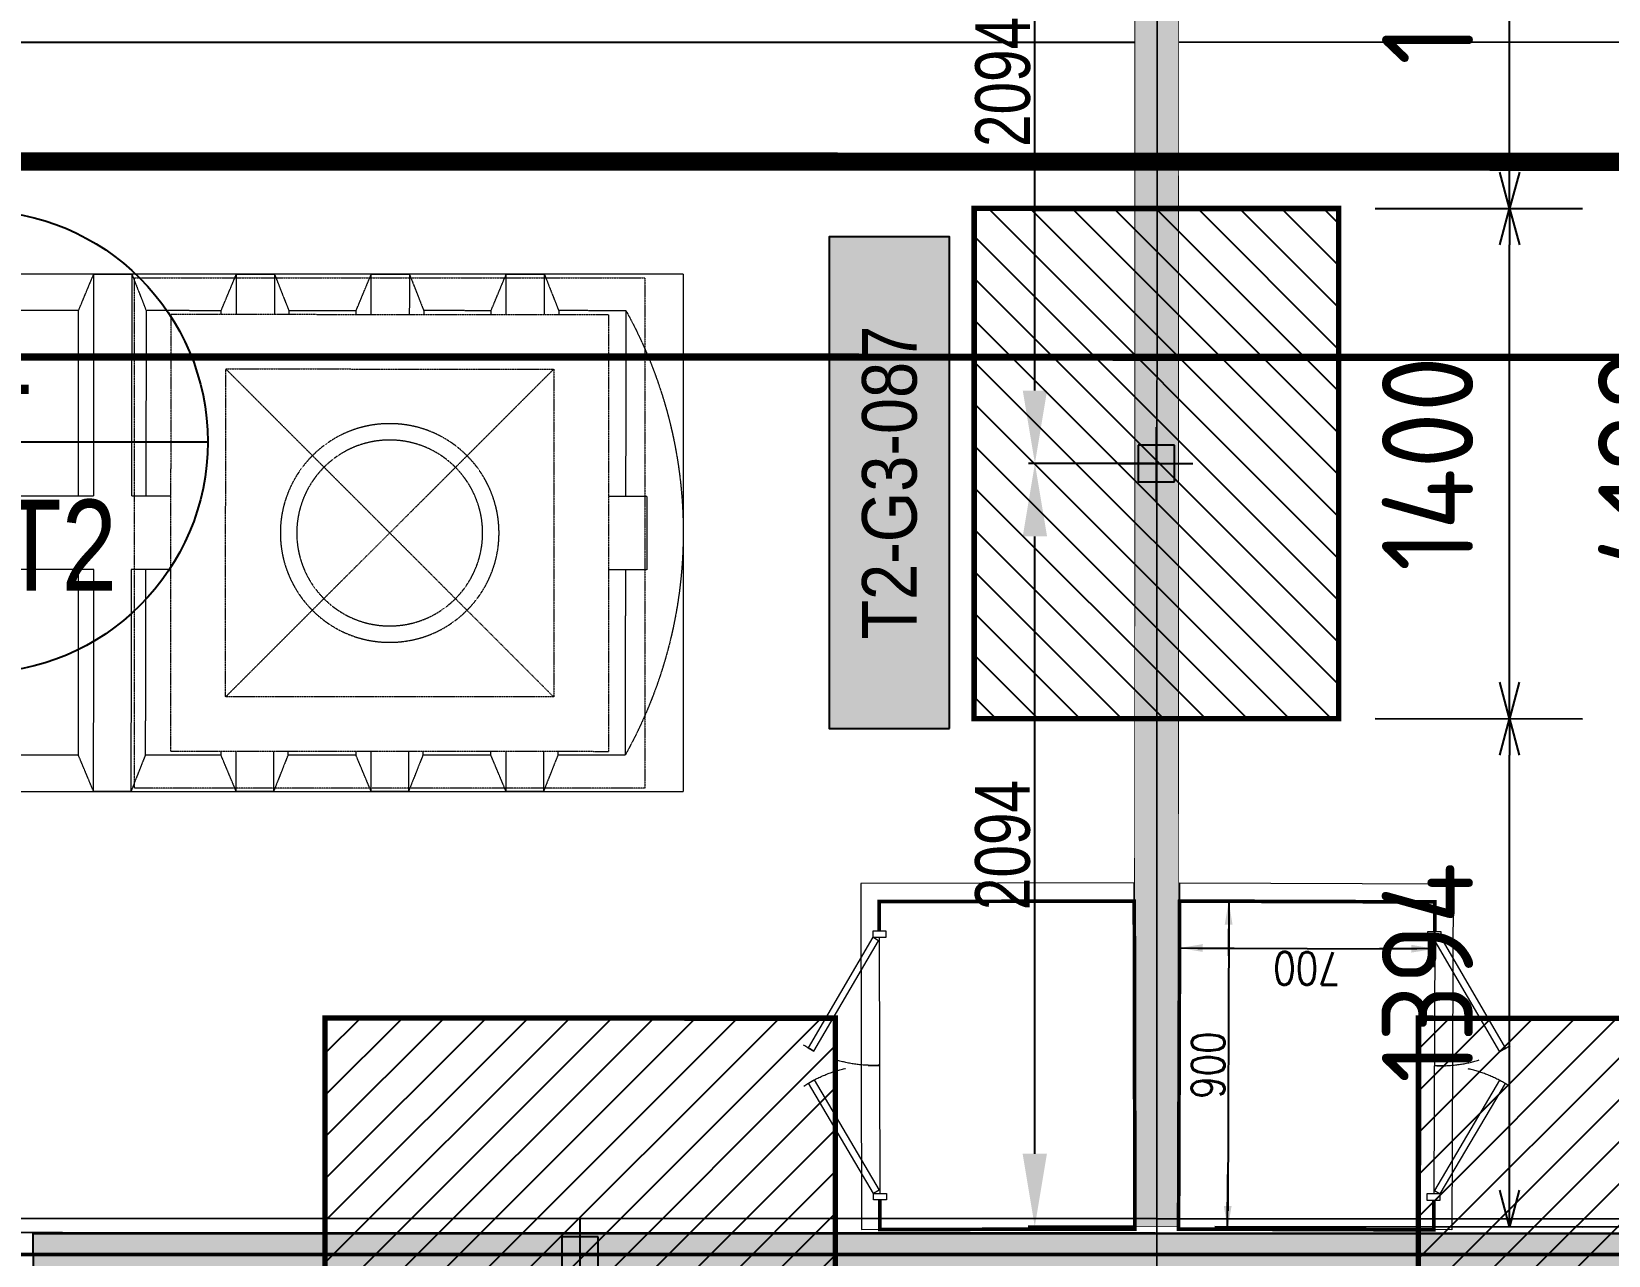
# Model space of a CAD drawing. Header units: centimetres. Extents: x -6122352 to 7132207, y -1694241 to 1947892.
# Drawn here: x 113735 to 118061, y -108471 to -105113 of the extents above; entities that cross this region are included whole.
import ezdxf
from ezdxf.enums import TextEntityAlignment as Align
from ezdxf.xclip import XClip

# ---------------------------------------------------------------- set-up
doc = ezdxf.new("R2010")
doc.units = ezdxf.units.CM
doc.header["$MEASUREMENT"] = 0
doc.header["$XCLIPFRAME"] = 2
doc.header["$PDMODE"] = 66
doc.header["$PDSIZE"] = 100
for name, pattern in [('HIDDEN', [0.375, 0.25, -0.125]), ('LTH-4G-M-XR-GROUND FLOOR PLAN$0$HIDDEN2', [0.1875, 0.125, -0.0625]), ('XR-AR-END-SETTING OUT PLAN$0$23261-XR-AR-SI-GF$0$HIDDEN', [0.375, 0.25, -0.125])]:
    doc.linetypes.add(name, pattern=pattern)
for name, color, linetype in [('00-MI-DIM', 7, 'Continuous'), ('23585-XR-AR-BOUNDARY WALLS AND SETBACKS$0$setback', 7, 'XR-AR-END-SETTING OUT PLAN$0$23261-XR-AR-SI-GF$0$HIDDEN'), ('@MI-FOOTINGS', 7, 'Continuous'), ('@MI-REF LAYER', 7, 'Continuous'), ('@MI-TYPE-02', 6, 'Continuous'), ('B_TH_4', 7, 'Continuous'), ('CTECH-Text 2.5mm', 2, 'Continuous'), ('PANEL-TAGS', 7, 'Continuous'), ('VD-WS-WATER TANK', 7, 'Continuous'), ('XR-AR-MID-SETTING OUT FOR MASTER$0$23585-XR-AR-MID-GROUND FLOOR$0$A-Flor-Strs', 1, 'Continuous')]:
    doc.layers.add(name, color=color, linetype=linetype)
doc.layers.add('08-Compound Wall-2', color=6, linetype='Continuous', lineweight=25, true_color=0xff00ff)
for name, color, linetype, lineweight in [('23585-XR-AR-DAMAC PLOT LIMITS$0$1-Mid units', 41, 'Continuous', 5), ('A-ANNO-TEXT', 3, 'Continuous', 25), ('LTH-4G-M-XR-GROUND FLOOR PLAN$0$1717 X Water Tank Location_5B$0$00 Line 2', 6, 'Continuous', 13)]:
    doc.layers.add(name, color=color, linetype=linetype, lineweight=lineweight)
doc.layers.add('LTH-4G-M-XR-GROUND FLOOR PLAN$0$PDF_Geometry', color=7, linetype='Continuous', true_color=0xcccccc)
doc.styles.add('Arial Narrow', font='ARIALN.TTF', dxfattribs={"width": 0.95, "height": 500})
doc.styles.add('DIMTEXT', font='romans.shx', dxfattribs={"width": 0.8})
doc.styles.add('JWC 1.50MM', font='GOTHIC.TTF', dxfattribs={"width": 0.8, "height": 1.5})
doc.styles.add('PANELTAG_STYLE', font='arial.ttf')
doc.styles.add('Schueco-BEMSTIL', font='isocpeur.ttf', dxfattribs={"width": 0.9})
doc.dimstyles.new('DIM-25', dxfattribs={"dimscale": 25, "dimtxt": 2.5, "dimasz": 2.5, "dimexe": 1.25, "dimexo": 0.625, "dimgap": 1, "dimtad": 1, "dimdec": 0, "dimdsep": 46, "dimtxsty": 'DIMTEXT', "dimblk": 'AROW', "dimcen": 2.5, "dimse1": 1, "dimse2": 1, "dimclrd": 1, "dimclre": 1, "dimclrt": 2, "dimadec": 0, "dimazin": 0, "dimtfac": 1, "dimtdec": 0, "dimtmove": 0, "dimatfit": 3, "dimfxl": 1, "dimarcsym": 0})
doc.dimstyles.new('JWC - 1.5', dxfattribs={"dimtxt": 1.5, "dimasz": 2, "dimexe": 0.18, "dimexo": 0.06, "dimgap": 0.09, "dimtad": 1, "dimtoh": 1, "dimdec": 0, "dimzin": 0, "dimdsep": 46, "dimtxsty": 'JWC 1.50MM', "dimcen": 0.09, "dimclrd": 1, "dimclre": 1, "dimclrt": 2, "dimadec": 0, "dimazin": 0, "dimtfac": 1, "dimtdec": 0, "dimtofl": 0, "dimtmove": 0, "dimatfit": 3, "dimfxl": 30, "dimtolj": 1, "dimtzin": 0, "dimarcsym": 0})
doc.dimstyles.new('MI- JWC-TXT-2.5 MM', dxfattribs={"dimscale": 1.5, "dimtxt": 2.5, "dimasz": 1, "dimexe": 2, "dimexo": 1, "dimgap": 1, "dimtad": 1, "dimdec": 0, "dimdsep": 46, "dimtxsty": 'Schueco-BEMSTIL', "dimblk": 'OPEN30', "dimcen": 0, "dimdle": 2, "dimclrd": 140, "dimclre": 8, "dimclrt": 40, "dimadec": 0, "dimazin": 2, "dimtfac": 1, "dimtdec": 0, "dimtix": 1, "dimtmove": 2, "dimatfit": 3, "dimldrblk": 'OPEN', "dimfxl": 2, "dimlwd": -1, "dimlwe": -1, "dimarcsym": 0})
pattern_1 = [(45, (0, 0), (-57.45242597140699, 57.45242597140699), [])]

# ---------------------------------------------------------------- blocks, each defined once
blk = doc.blocks.new('23585-XR-AR-BOUNDARY WALLS AND SETBACKS')
at = {"layer": '08-Compound Wall-2'}
blk.add_lwpolyline([(496514.6252557298, 2768906.002830742), (496532.2463287459, 2768889.856587013), (496534.3067708811, 2768892.105257509), (496538.3601700577, 2768896.529056611), (496542.4137756815, 2768900.952862748), (496546.4671700585, 2768905.376656611), (496550.520570064, 2768909.800456605), (496554.5739700577, 2768914.224256611), (496560.6192522304, 2768920.821795322), (496542.9971857687, 2768936.967041038)], dxfattribs=at)
at = {"layer": '23585-XR-AR-BOUNDARY WALLS AND SETBACKS$0$setback', "ltscale": 40, "const_width": 0.05}
blk.add_lwpolyline([(496532.0673623674, 2768893.95391039), (496532.1686264705, 2768894.064425312), (496536.2220017799, 2768898.488198366), (496540.2756266847, 2768902.912025546), (496544.3290017809, 2768907.335798366), (496548.382401789, 2768911.759598364), (496552.4358017773, 2768916.183398364), (496556.5893923498, 2768920.716433185), (496542.2115776765, 2768933.889312271), (496538.0586421989, 2768929.356943275), (496534.0052491076, 2768924.933150815), (496529.9518491079, 2768920.509350816), (496525.8982013824, 2768916.085698731), (496521.844849108, 2768911.661950815), (496517.6903034673, 2768907.127653947), (496532.0673623674, 2768893.95391039)], dxfattribs=at)
blk = doc.blocks.new('A$C9d9485f6')
at = {"layer": 'A-ANNO-TEXT', "rotation": 312.4881850805905}
blk.add_blockref('23585-XR-AR-BOUNDARY WALLS AND SETBACKS', (-2377088.534775567, -1504219.252137818), dxfattribs=at)
blk = doc.blocks.new('23585-XR-AR-DAMAC PLOT LIMITS')
at = {"layer": '23585-XR-AR-DAMAC PLOT LIMITS$0$1-Mid units', "color": 251, "true_color": 0x636466}
for points in [[(496550.5943, 2768909.732899999), (496532.8992999997, 2768925.9465), (496536.9527000003, 2768930.370300001), (496554.6476999996, 2768914.1567)], [(496546.5409000004, 2768905.3091), (496528.8459000001, 2768921.522700001), (496532.8992999997, 2768925.9465), (496550.5943, 2768909.732899999)], [(496550.5943, 2768909.732899999), (496554.6476999996, 2768914.1567), (496572.3428999996, 2768897.9429), (496568.2895, 2768893.519099999)], [(496546.5409000004, 2768905.3091), (496550.5943, 2768909.732899999), (496568.2895, 2768893.519099999), (496564.2358999997, 2768889.0955)]]:
    blk.add_lwpolyline(points, close=True, dxfattribs=at)
blk = doc.blocks.new('A$Cf093b529')
at = {"layer": 'A-ANNO-TEXT'}
blk.add_blockref('23585-XR-AR-DAMAC PLOT LIMITS', (-495391.9901121984, -2768603.441896566), dxfattribs=at)
blk = doc.blocks.new('XR-AR-MID-SETTING OUT FOR MASTER')
at = {"layer": 'XR-AR-MID-SETTING OUT FOR MASTER$0$23585-XR-AR-MID-GROUND FLOOR$0$A-Flor-Strs', "color": 8}
blk.add_line((60.05534254956096, 20672.92354680672), (5940.045863168596, 20672.65234583314), dxfattribs=at)
blk = doc.blocks.new('MID UNIT')
at = {"xscale": 0.001, "yscale": 0.001, "zscale": 0.001}
blk.add_blockref('XR-AR-MID-SETTING OUT FOR MASTER', (0, 0), dxfattribs=at)
blk = doc.blocks.new('TH_4')
blk.add_blockref('MID UNIT', (495802.3053798428, 2769130.514097063))
at = {"xscale": -1}
blk.add_blockref('MID UNIT', (495814.3053798475, 2769130.514097063), dxfattribs=at)
blk = doc.blocks.new('A$C780da55d')
at = {"layer": 'B_TH_4', "xscale": 1.000039159572381, "yscale": 1.000039159572381, "zscale": 1.000039159572381}
blk.add_blockref('TH_4', (-495814.0704651335, -2769239.302089663), dxfattribs=at)
blk = doc.blocks.new('23585-XR-AR-MALDIVE-2$0$TH_4')
blk.add_blockref('A$C780da55d', (495794.655359471, 2769130.864096801))
blk = doc.blocks.new('AROW')
at = {"color": 1, "ltscale": 100}
for p, q in [((-1.455191522836685e-11, -1), (-1.455191522836685e-11, 1)), ((0, 0), (-3, 0))]:
    blk.add_line(p, q, dxfattribs=at)
blk.add_solid([(-1.279999999998836, 0.2133333333331393), (-1.279999999998836, -0.2133333333331393), (0, 0)], dxfattribs=at)
blk = doc.blocks.new('*D424')
at = {"layer": 'CTECH-Text 2.5mm', "color": 8, "lineweight": -2, "ltscale": 10, "transparency": 16777216}
blk.add_line((0.8245945251717253, -0.1346448104515323), (0.02459452517172529, -0.1346448104515323), dxfattribs=at)
at = {"layer": 'Defpoints', "color": 0, "ltscale": 10, "transparency": 16777216}
for p in [(-0.02540547482827471, -4.440892098500626e-16), (0.8745945251717253, -4.440892098500626e-16), (-0.02540547482827472, -0.1346448104515323)]:
    blk.add_point(p, dxfattribs=at)
at = {"layer": 'CTECH-Text 2.5mm', "color": 8, "lineweight": -2, "ltscale": 10, "transparency": 16777216, "xscale": 0.05, "yscale": 0.05, "zscale": 0.05, "rotation": 180}
blk.add_blockref('AROW', (-0.02540547482827472, -0.1346448104515323), dxfattribs=at)
at = {"layer": 'CTECH-Text 2.5mm', "color": 8, "lineweight": -2, "ltscale": 10, "transparency": 16777216, "xscale": 0.05, "yscale": 0.05, "zscale": 0.05}
blk.add_blockref('AROW', (0.8745945251717253, -0.1346448104515323), dxfattribs=at)
at = {"layer": 'CTECH-Text 2.5mm', "color": 8, "ltscale": 10, "transparency": 16777216, "insert": (0.4245945251717253, -0.07964481045153232), "char_height": 0.09, "attachment_point": 5, "style": 'DIMTEXT'}
blk.add_mtext('900', dxfattribs=at)
blk = doc.blocks.new('*D423')
at = {"layer": 'CTECH-Text 2.5mm', "color": 8, "lineweight": -2, "ltscale": 10, "transparency": 16777216}
blk.add_line((0.7458974683694629, -0.05000000000000048), (0.745897468369463, -0.6500000000000008), dxfattribs=at)
at = {"layer": 'Defpoints', "color": 0, "ltscale": 10, "transparency": 16777216}
for p in [(0.8745945251717258, -4.440892098500628e-16), (0.745897468369463, -0.7000000000000008), (0.8745945278484509, -0.7000000000000007)]:
    blk.add_point(p, dxfattribs=at)
at = {"layer": 'CTECH-Text 2.5mm', "color": 8, "lineweight": -2, "ltscale": 10, "transparency": 16777216, "xscale": 0.05, "yscale": 0.05, "zscale": 0.05}
for p, rotation in [((0.7458974683694629, -4.647852750491067e-16), 90), ((0.745897468369463, -0.7000000000000008), 270)]:
    blk.add_blockref('AROW', p, dxfattribs=dict(at, rotation=rotation))
at = {"layer": 'CTECH-Text 2.5mm', "color": 8, "ltscale": 10, "transparency": 16777216, "insert": (0.6908974683694628, -0.3500000000000008), "char_height": 0.09, "attachment_point": 5, "rotation": 90, "style": 'DIMTEXT'}
blk.add_mtext('700', dxfattribs=at)
blk = doc.blocks.new('WT')
at = {"layer": 'VD-WS-WATER TANK', "color": 8, "linetype": 'HIDDEN', "lineweight": 5}
for p, q in [((-1544.628465470625, 709.6584162400104), (-1544.628465470625, -710.3415837597568)), ((-1544.628465470625, 709.6584162400104), (805.3742911103182, 709.6584162400104)), ((805.3742911103182, -710.3415837599896), (805.3742911103182, 709.6584162400104)), ((-1205.197479922557, 610), (-1368.584841941483, 609.6917219583411)), ((-1367.616602353984, 100.7170481621288), (-1368.584841941483, 609.6917219583411)), ((-853.8209368987009, 609.9999999995343), (-1019.529137560632, 609.6873430171981)), ((-462.4613206691574, 609.9999999997672), (-670.4740313610528, 609.9999999997672)), ((-92.2536644951906, 609.9999999997672), (-279.1144151315093, 609.9999999997672)), ((277.9539916787762, 609.9999999997672), (91.09390626149252, 609.6474338008557)), ((645.8408009468112, 609.9999999997672), (461.3015541732311, 609.6518127417658)), ((646.8096269820817, 100.7170481618959), (645.8408009468112, 609.9999999997672)), ((-1366.263995035551, -610.3082780416589), (-1367.232107905904, -101.4002156818751)), ((648.161647852743, -610.0000000002328), (647.1941214301623, -101.4002156816423)), ((-1202.876633016858, -610.0000000002328), (-1366.263995035551, -610.3082780416589)), ((-853.8209368984681, -610.0000000002328), (-1017.208298916928, -610.3082780416589)), ((-462.4613206691574, -610), (-668.1531844553538, -610)), ((-92.2536644951906, -610.0000000002328), (-276.7935682260431, -610.0000000002328)), ((277.9539916787762, -610.0000000002328), (93.4147449049633, -610.3481872582342)), ((648.161647852743, -610.0000000002328), (463.6224010786973, -610.3481872582342)), ((805.3742911103182, -710.3415837599896), (-1544.628465470625, -710.3415837597568))]:
    blk.add_line(p, q, dxfattribs=at)
at = {"layer": 'VD-WS-WATER TANK', "color": 8, "linetype": 'HIDDEN', "lineweight": 5, "ltscale": 0.2}
for p, q in [((-450.0018297319766, 450.0018297312781, 1.058825682041061), (449.9999999995343, -449.9999999997672, -1)), ((449.9999999995343, 449.9999999993015), (-450.0000000004657, -450.0000000002328, 1.000000000007276))]:
    blk.add_line(p, q, dxfattribs=at)
at = {"layer": 'VD-WS-WATER TANK', "color": 8, "linetype": 'HIDDEN', "lineweight": 5}
for points in [[(-1057.987290713005, 100.7170481625944), (-1058.984124873765, 709.6584162407089), (-1161.101388717303, 709.6584162407089), (-1202.876633016625, 610.0000000006985), (-1202.876633016858, 100.7170481625944)], [(-1161.101388717303, 709.6584162407089), (-1161.10138871707, 100.7170481625944)], [(-1018.560901444405, 100.7170481623616), (-1019.529727479443, 610.0000000004657), (-1058.984124873765, 709.6584162407089)], [(-708.9315945943817, 100.7170481623616), (-709.928428754909, 709.6584162404761), (-812.04569259868, 709.6584162404761), (-853.8209368987009, 610.0000000002328), (-853.8209368982352, 100.7170481628273)], [(-812.04569259868, 709.6584162404761), (-812.04569259868, 100.7170481623616)], [(-669.5052053260151, 100.7170481623616), (-670.4740313610528, 610.0000000002328), (-709.928428754909, 709.6584162404761)], [(-318.3893022132106, 599.9999999993015), (-318.5688125255983, 709.6584162404761), (-420.6860763693694, 709.6584162404761), (-462.4613206691574, 610.0000000004657), (-462.4613206691574, 599.9999999997672)], [(-420.6860763693694, 709.6584162404761), (-420.6860763693694, 599.9999999997672)], [(-279.0953917962033, 599.9999999997672), (-279.1144151315093, 610.0000000004657), (-318.5688125255983, 709.6584162404761)], [(51.81901098834351, 599.9999999995343), (51.63884364836849, 709.6584162402432), (-50.47842019540258, 709.6584162407089), (-92.25366449495777, 610), (-92.2536644951906, 600)], [(-50.47842019540258, 709.6584162407089), (-50.47842019563541, 599.9999999997672)], [(91.11226437753066, 599.9999999995343), (91.09324104245752, 610.0000000002328), (51.63884364836849, 709.6584162402432)], [(422.026010134723, 599.9999999997672), (421.8464998223353, 709.6584162404761), (319.7292359783314, 709.6584162407089), (277.9539916787762, 610.0000000002328), (277.9539916787762, 599.9999999995343)], [(319.7292359783314, 709.6584162407089), (319.7292359785642, 600.0000000002328)], [(461.3199205512647, 600), (461.3008972161915, 610), (421.8464998223353, 709.6584162404761)], [(-1161.10138871707, 100.7170481625944), (-1444.626510607777, 100.7170481625944), (-1444.626510607777, -101.4002156811766), (-1161.10138871707, -101.4002156814095)], [(-812.04569259868, 100.7170481623616), (-1057.987290713005, 100.7170481625944)], [(-600.0000000002328, 100.7170481623616), (-708.9315945943817, 100.7170481623616)], [(599.9999999997672, -101.4002156811766), (705.3734893924557, -101.4002156811766), (705.3734893924557, 100.7170481625944), (599.9999999997672, 100.7170481625944)], [(-1202.876633016858, -101.4002156814095), (-1202.876633016858, -609.9999999995343), (-1161.101388717303, -710.3415837595239), (-1056.663277968066, -710.3415837592911), (-1017.208880573744, -610), (-1018.176406996092, -101.4002156811766)], [(-1161.10138871707, -101.4002156814095), (-1161.101388717303, -710.3415837595239)], [(-1056.663277968066, -710.3415837592911), (-1057.659002496395, -101.4002156809438)], [(-1057.659002496395, -101.4002156809438), (-812.0456925984472, -101.4002156811766)], [(-853.8209368984681, -101.4002156809438), (-853.8209368984681, -609.9999999995343), (-812.04569259868, -710.3415837595239), (-707.6075818496756, -710.3415837595239), (-668.1531844551209, -610), (-669.1207108779345, -101.4002156809438)], [(-812.0456925984472, -101.4002156811766), (-812.04569259868, -710.3415837595239)], [(-707.6075818496756, -710.3415837595239), (-708.6033063777722, -101.4002156809438)], [(-708.6033063777722, -101.4002156809438), (-600.0000000006985, -101.4002156814095)], [(-462.4613206689246, -600.0000000002328), (-462.4613206689246, -609.9999999997672), (-420.6860763693694, -710.3415837595239), (-316.2479656198993, -710.3415837590583), (-276.7935682255775, -609.9999999997672), (-276.8125915611163, -600.0000000002328)], [(-420.6860763693694, -600.0000000004657), (-420.6860763693694, -710.3415837595239)], [(-316.2479656198993, -710.3415837590583), (-316.428393206792, -600)], [(-92.25366449495777, -600.0000000004657), (-92.25366449495777, -609.9999999997672), (-50.47842019516975, -710.3415837592911), (53.95969055383466, -710.3415837592911), (93.41408794769086, -609.9999999997672), (93.39506461261772, -600.0000000004657)], [(-50.47842019540258, -600.0000000002328), (-50.47842019516975, -710.3415837592911)], [(53.95969055383466, -710.3415837592911), (53.7786999901291, -600.0000000004657)], [(277.9539916787762, -600.0000000004657), (277.9539916787762, -610), (319.7292359785642, -710.3415837592911), (424.1673467275687, -710.3415837592911), (463.6217441216577, -609.9999999997672), (463.6027207863517, -600.0000000002328)], [(319.7292359783314, -600.0000000004657), (319.7292359785642, -710.3415837592911)], [(424.1673467275687, -710.3415837592911), (423.9869191413745, -600.0000000002328)]]:
    blk.add_lwpolyline(points, dxfattribs=at)
at = {"layer": 'VD-WS-WATER TANK', "color": 8, "linetype": 'HIDDEN', "lineweight": 5, "ltscale": 0.2}
for points in [[(-699.9999999995343, -699.9999999995343), (700.0000000002328, -700), (699.9999999997672, 700), (-700, 700.0000000002328)], [(-600.0000000004657, -600.0000000004657), (599.9999999995343, -600.0000000011642), (599.9999999995343, 599.9999999995343), (-600.0000000002328, 599.9999999990687)], [(-450.0000000002328, -450.0000000002328), (449.9999999997672, -450.0000000004657), (449.9999999995343, 449.9999999993015), (-450.0000000004657, 450)]]:
    blk.add_lwpolyline(points, close=True, dxfattribs=at)
at = {"layer": 'VD-WS-WATER TANK', "color": 8, "linetype": 'HIDDEN', "lineweight": 5}
for radius in [299.9999999999999, 254.9999999999999]:
    blk.add_circle((0, 2.328306436538696e-10), radius, dxfattribs=at)
for centre, radius, start, end in [((-406.0936178530101, 1.520493773277849), 1138.534847617149, 147.7123555648303, 212.5056355353665), ((-448.5880362042226, -2.084176184376702), 1253.962327314667, 331.0008973028165, 29.21709379940886)]:
    blk.add_arc(centre, radius, start, end, dxfattribs=at)
blk = doc.blocks.new('A$C3d83a01e')
at = {"color": 1, "true_color": 0xeb0000, "const_width": 0.007999999999999997}
blk.add_lwpolyline([(45.15008030319586, 3.749225288629532e-05), (39.1500754696317, 2.328306436538696e-10), (33.15008298167959, 0.0002450824249535799), (27.15007814858109, 0.0002075911033898592), (21.15007331455126, 0.0001700993161648512), (15.15006848284975, 0.0001326084602624178), (9.150063648354262, 9.511574171483517e-05), (1.485226675868034e-05, 0.000223775627091527), (0, 24.00009564775974), (2.850095984525979, 24.0001518309582), (9.150061142165214, 24.00024956325069), (12.00000966666266, 24.00017063063569), (15.14991851523519, 24.00015193992294), (21.14992334926501, 24.00018943217583), (27.15006329584867, 24.00007946393453), (33.15006813034415, 24.00011695548892), (39.15007296297699, 24.00015444681048), (45.15007779654115, 24.0001919392962), (54.29843115294352, 24.00013734982349), (54.29745082743466, 0.0001673968508839607)], close=True, dxfattribs=at)
blk = doc.blocks.new('A$Cc9adf89e')
at = {"color": 1, "true_color": 0xeb0000, "const_width": 0.01}
blk.add_lwpolyline([(34.72859038040042, -22.72902049310505), (28.72858554770937, -22.72905827872455), (22.72859305830207, -22.72881349129602), (16.72858822613489, -22.72885127691552), (10.72858339169761, -22.72888906300068), (1.581360328709707, -22.72888430161402), (1.580214007000905, 1.271036951802671), (10.7285673643928, 1.270982810296118), (16.72857219778234, 1.271020597312599), (22.72857703006594, 1.271058382000774), (28.72858186450321, 1.271096168551594), (34.72872181079583, 1.270986494142562), (40.72872664424358, 1.271024281159043), (43.87863549351459, 1.271005745045841), (43.87836894957582, -22.72885378403589)], close=True, dxfattribs=at)
blk = doc.blocks.new('A$Ce49f4eae')
at = {"color": 1, "true_color": 0xeb0000, "const_width": 0.008}
blk.add_lwpolyline([(45.15010007313685, 0.5988855022005737), (39.15009523957269, 0.5988480099476874), (33.15010275162058, 0.5990930921398103), (27.15009791898774, 0.5990556008182466), (21.15009308495792, 0.5990181090310216), (15.15008825279074, 0.5989806181751192), (9.150083418760914, 0.5989431259222329), (3.462267341092229e-05, 0.5990717853419483), (1.976994099095464e-05, 24.59894365770742), (2.85011575446697, 24.59899984067306), (9.150080912106205, 24.59909757273272), (12.00002943660365, 24.59901864035055), (15.14993828564184, 24.5989999496378), (21.149943119206, 24.59903744189069), (27.15008306578966, 24.59892747364938), (33.15008790028514, 24.59896496543661), (39.15009273291798, 24.59900245675817), (45.15009756648215, 24.59903994901106), (54.29845092335017, 24.59898535953835), (54.29747059784131, 0.5990154063329101)], close=True, dxfattribs=at)
blk = doc.blocks.new('_Open30')
at = {"color": 0, "linetype": 'ByBlock', "lineweight": -2}
for p, q in [((-1, 0.26794919), (0, 0)), ((0, 0), (-1, -0.26794919)), ((0, 0), (-1, 0))]:
    blk.add_line(p, q, dxfattribs=at)
blk = doc.blocks.new('*D1512')
at = {"layer": '@MI-TYPE-02', "color": 8, "transparency": 16777216}
for p, q in [((378376.5271964209, -160633.0671479309), (379977.792348336, -160633.3519305441)), ((378374.9227423671, -164821.3577028546), (379977.0474670957, -164821.6426383415))]:
    blk.add_line(p, q, dxfattribs=at)
at = {"layer": '@MI-TYPE-02', "color": 140, "transparency": 16777216}
blk.add_line((379777.7745666488, -160733.3163592622), (379777.0652551089, -164721.6070702226), dxfattribs=at)
at = {"layer": 'Defpoints', "color": 0, "transparency": 16777216}
for p in [(378276.5271980024, -160633.0493630807), (378274.9227439486, -164821.3399180043), (379777.0474702587, -164821.6070686411)]:
    blk.add_point(p, dxfattribs=at)
at = {"layer": '@MI-TYPE-02', "color": 140, "transparency": 16777216, "xscale": 100, "yscale": 100, "zscale": 100}
for p, rotation in [((379777.792351499, -160633.3163608437), 89.9898100313855), ((379777.0474702587, -164821.6070686411), 269.9898100313856)]:
    blk.add_blockref('_Open30', p, dxfattribs=dict(at, rotation=rotation))
at = {"layer": '@MI-TYPE-02', "color": 40, "transparency": 16777216, "insert": (379552.4199144372, -162727.4216988294), "char_height": 250, "attachment_point": 5, "rotation": 89.98981003138552, "style": 'Schueco-BEMSTIL'}
blk.add_mtext('4188', dxfattribs=at)
blk = doc.blocks.new('_Open')
at = {"color": 0, "linetype": 'ByBlock', "lineweight": -2}
for p, q in [((-1, 0.1666666666666667), (0, 0)), ((-1, -0.1666666666666667), (0, 0)), ((0, 0), (-1, 0))]:
    blk.add_line(p, q, dxfattribs=at)
blk = doc.blocks.new('T2-SINGLE FOOTING')
at = {"layer": '@MI-FOOTINGS', "transparency": 33554679}
h = blk.add_hatch(dxfattribs=at)
h.set_pattern_fill('ANSI31', color=8, scale=650)
h.set_pattern_definition(pattern_1)
h.paths.add_polyline_path([(-700, 500), (700, 500), (700, -500), (-700, -500)])
at = {"layer": '@MI-FOOTINGS', "color": 62, "const_width": 15}
blk.add_lwpolyline([(-700, 500), (700, 500), (700, -500), (-700, -500)], close=True, dxfattribs=at)
at = {"layer": '@MI-FOOTINGS', "color": 30}
blk.add_point((0, 0), dxfattribs=at)
blk = doc.blocks.new('*D1540')
at = {"color": 1, "lineweight": -2, "transparency": 16777216}
for p, q in [((378209.0202016424, -162727.1914318126), (377863.7562559913, -162727.130027136)), ((377881.4193900525, -164621.2489783236), (377881.7206860063, -162927.133225246)), ((378150.4279042018, -164821.2968242486), (377863.3838206367, -164821.2457738875))]:
    blk.add_line(p, q, dxfattribs=at)
at = {"color": 1, "transparency": 16777216}
for points in [[(377848.3873532002, -162927.1272969626), (377915.0540188124, -162927.1391535294), (377881.7562557067, -162727.1332284091)], [(377848.0860572464, -164621.2430500402), (377914.7527228586, -164621.2549066069), (377881.3838203521, -164821.2489751605)]]:
    blk.add_solid(points, dxfattribs=at)
at = {"layer": 'Defpoints', "color": 0, "transparency": 16777216}
for p in [(377881.7562557067, -162727.1332284091), (378215.0202015475, -162727.1924989036), (378156.427904107, -164821.2978913396)]:
    blk.add_point(p, dxfattribs=at)
at = {"color": 2, "transparency": 16777216, "insert": (377793.7970958417, -163774.1754914983), "char_height": 150, "attachment_point": 5, "rotation": 89.98981003138552, "style": 'JWC 1.50MM'}
blk.add_mtext('\\A1;2094', dxfattribs=at)
blk = doc.blocks.new('*D1542')
at = {"color": 1, "lineweight": -2, "transparency": 16777216}
for p, q in [((378150.4315919416, -160633.0059619546), (377864.1287018205, -160632.9550434137)), ((377881.7918253465, -162527.1332315721), (377882.0931318355, -160832.9582415237)), ((378209.0202016424, -162727.1914318126), (377863.7562559307, -162727.130027136))]:
    blk.add_line(p, q, dxfattribs=at)
at = {"color": 1, "transparency": 16777216}
for points in [[(377848.7597990293, -160832.9523132403), (377915.4264646416, -160832.9641698071), (377882.1287015359, -160632.9582446867)], [(377848.4584925403, -162527.1273032887), (377915.1251581526, -162527.1391598555), (377881.7562556461, -162727.133228409)]]:
    blk.add_solid(points, dxfattribs=at)
at = {"layer": 'Defpoints', "color": 0, "transparency": 16777216}
for p in [(377882.1287015359, -160632.9582446867), (378156.4315918467, -160633.0070290456), (378215.0202015475, -162727.1924989036)]:
    blk.add_point(p, dxfattribs=at)
at = {"color": 2, "transparency": 16777216, "insert": (377794.1695364033, -161680.0301262614), "char_height": 150, "attachment_point": 5, "rotation": 89.98981003138552, "style": 'JWC 1.50MM'}
blk.add_mtext('\\A1;2094', dxfattribs=at)
blk = doc.blocks.new('*D1532')
at = {"color": 8, "transparency": 16777216}
for p, q in [((378814.8956981273, -163427.2991969198), (379383.9090461966, -163427.400395093)), ((378374.9227423671, -164821.3577028545), (379383.661101067, -164821.5371054634))]:
    blk.add_line(p, q, dxfattribs=at)
at = {"color": 140, "transparency": 16777216}
blk.add_line((379183.6788890802, -164721.5015373445), (379183.8912645094, -163527.364823811), dxfattribs=at)
at = {"layer": 'Defpoints', "color": 0, "transparency": 16777216}
for p in [(378714.8956997088, -163427.2814120696), (379183.9090493596, -163427.3648253925), (378274.9227439486, -164821.3399180043)]:
    blk.add_point(p, dxfattribs=at)
at = {"color": 140, "transparency": 16777216, "xscale": 100, "yscale": 100, "zscale": 100}
for p, rotation in [((379183.9090493596, -163427.3648253925), 89.98981003138552), ((379183.66110423, -164821.501535763), 269.9898100313856)]:
    blk.add_blockref('_Open30', p, dxfattribs=dict(at, rotation=rotation))
at = {"color": 40, "transparency": 16777216, "insert": (378958.7850803531, -164124.3931646648), "char_height": 250, "attachment_point": 5, "rotation": 89.98981003138552, "style": 'Schueco-BEMSTIL'}
blk.add_mtext('1394', dxfattribs=at)
blk = doc.blocks.new('*D1533')
at = {"color": 8, "transparency": 16777216}
for p, q in [((378815.1446859896, -162027.2992190608), (379384.1580340588, -162027.400417234)), ((378814.8956981273, -163427.2991969198), (379383.9090461559, -163427.400395093))]:
    blk.add_line(p, q, dxfattribs=at)
at = {"color": 140, "transparency": 16777216}
blk.add_line((379183.9268341691, -163327.3648269741), (379184.1402523716, -162127.3648459521), dxfattribs=at)
at = {"layer": 'Defpoints', "color": 0, "transparency": 16777216}
for p in [(378715.1446875711, -162027.2814342106), (379184.1580372218, -162027.3648475336), (378714.8956997088, -163427.2814120696)]:
    blk.add_point(p, dxfattribs=at)
at = {"color": 140, "transparency": 16777216, "xscale": 100, "yscale": 100, "zscale": 100}
for p, rotation in [((379184.1580372218, -162027.3648475336), 89.98981003138552), ((379183.9090493189, -163427.3648253925), 269.9898100313856)]:
    blk.add_blockref('_Open30', p, dxfattribs=dict(at, rotation=rotation))
at = {"color": 40, "transparency": 16777216, "insert": (378959.0335468287, -162727.3248205501), "char_height": 250, "attachment_point": 5, "rotation": 89.98981003138552, "style": 'Schueco-BEMSTIL'}
blk.add_mtext('1400', dxfattribs=at)
blk = doc.blocks.new('*D1534')
at = {"color": 8, "transparency": 16777216}
for p, q in [((378376.527196421, -160633.067147931), (379384.4059822264, -160633.2463976661)), ((378815.1446859896, -162027.2992190608), (379384.1580340185, -162027.400417234))]:
    blk.add_line(p, q, dxfattribs=at)
at = {"color": 140, "transparency": 16777216}
blk.add_line((379184.1758220317, -161927.3648491151), (379184.3882005392, -160733.2108263842), dxfattribs=at)
at = {"layer": 'Defpoints', "color": 0, "transparency": 16777216}
for p in [(378276.5271980025, -160633.0493630808), (379184.4059853894, -160633.2108279657), (378715.1446875711, -162027.2814342106)]:
    blk.add_point(p, dxfattribs=at)
at = {"color": 140, "transparency": 16777216, "xscale": 100, "yscale": 100, "zscale": 100}
for p, rotation in [((379184.4059853894, -160633.2108279657), 89.98981003138552), ((379184.1580371815, -162027.3648475336), 269.9898100313856)]:
    blk.add_blockref('_Open30', p, dxfattribs=dict(at, rotation=rotation))
at = {"color": 40, "transparency": 16777216, "insert": (378959.2820148438, -161330.2478218367), "char_height": 250, "attachment_point": 5, "rotation": 89.98981003138552, "style": 'Schueco-BEMSTIL'}
blk.add_mtext('1394', dxfattribs=at)
blk = doc.blocks.new('T2-FOOTING PLAN')
at = {"layer": '@MI-FOOTINGS', "transparency": 33554679}
h = blk.add_hatch(dxfattribs=at)
h.set_pattern_fill('ANSI31', color=8, scale=650)
h.set_pattern_definition(pattern_1)
h.paths.add_polyline_path([(-700, 650), (700, 650), (700, -650), (-700, -650)])
at = {"layer": '@MI-FOOTINGS', "color": 160, "true_color": 0x3340f0, "const_width": 15}
blk.add_lwpolyline([(-700, 650), (700, 650), (700, -650), (-700, -650)], close=True, dxfattribs=at)
at = {"layer": '@MI-FOOTINGS', "color": 30}
blk.add_point((0, 0), dxfattribs=at)
blk = doc.blocks.new('*U2657')
at = {"layer": '@MI-TYPE-02'}
h = blk.add_hatch(color=256, dxfattribs=at)
h.dxf.hatch_style = 1
h.paths.add_polyline_path([(-18098.20590754895, 60.79069317685207), (-12098.27111343323, 60.85732168675167), (-12097.8448223467, -59.14192112715682), (-18097.77961646236, -59.20854963705642)])
blk.add_lwpolyline([(-18098.20590754895, 60.79069317685207), (-12098.27111343323, 60.85732168675167), (-12097.8448223467, -59.14192112715682), (-18097.77961646236, -59.20854963705642)], close=True, dxfattribs=at)
at = {"layer": '@MI-FOOTINGS', "rotation": 359.9898439714545}
for p in [(-16598.03401164128, 2.34442274927278), (-13598.03405877092, 1.812654340988956)]:
    blk.add_blockref('T2-FOOTING PLAN', p, dxfattribs=at)
blk = doc.blocks.new('*U1871')
h = blk.add_hatch(color=94)
edge = h.paths.add_edge_path()
edge.add_line((-5.853590386044781e-15, -6.350000000000011), (-3.839567134987508e-15, -8.98025612106916))
edge.add_line((-3.839567134987508e-15, -8.98025612106916), (-8.98025612106916, -1.4210854715202e-14))
edge.add_line((-8.98025612106916, -1.364422505680946e-14), (-1.243449787580175e-14, 8.980256121069147))
edge.add_line((-1.308023176029987e-14, 8.980256121069147), (-6.554262137165959e-15, 6.349999999999988))
edge.add_arc((-2.326472348102011e-15, -1.154631945610163e-14), 6.35, 90.00000000000004, 269.9999999999999)
at = {"color": 94}
blk.add_line((-6.35, -5.639932965095795e-15), (6.35, -1.127986593019159e-14), dxfattribs=at)
for points in [[(-5.853590386044781e-15, -6.350000000000011), (-3.839567134987508e-15, -8.98025612106916), (-8.98025612106916, -1.364422505680946e-14), (-1.308023176029987e-14, 8.980256121069147), (-6.554262137165959e-15, 6.349999999999988, 0.9999999999999994)], [(-4.490128060534579, 4.490128060534578, 0.4142135623730951), (-4.490128060534578, -4.49012806053458), (-8.98025612106916, -1.236372533598709e-15), (-4.490128060534585, 4.490128060534578)]]:
    blk.add_lwpolyline(points, format="xyb", close=True)
blk.add_circle((-1.409983241273949e-15, -5.639932965095795e-15), 6.35, dxfattribs=at)
at = {"style": 'Arial Narrow', "width": 0.95, "flags": 8}
blk.add_attdef('VIEWNUMBER', text='', height=2.5, dxfattribs=at).set_placement((-1.409983241273949e-15, -5.639932965095795e-15), align=Align.BOTTOM_CENTER)
blk.add_attdef('SHEETNUMBER', text='', height=2.5, dxfattribs=at).set_placement((-1.409983241273949e-15, -1.587500000000005), align=Align.TOP_CENTER)
blk = doc.blocks.new('PANELTAG')
at = {"layer": 'PANEL-TAGS', "color": 1}
blk.add_lwpolyline([(-13.49999999999989, -3.300000000000182), (13.50000000000011, -3.300000000000182), (13.50000000000011, 3.299999999999727), (-13.49999999999989, 3.299999999999727)], close=True, dxfattribs=at)
at = {"layer": 'PANEL-TAGS', "color": 40, "true_color": 0xffd700}
blk.add_solid([(-13.49999999999989, -3.300000000000182), (13.50000000000011, -3.300000000000182), (-13.49999999999989, 3.299999999999727), (13.50000000000011, 3.299999999999727)], dxfattribs=at)
at = {"layer": 'PANEL-TAGS', "color": 5, "style": 'PANELTAG_STYLE', "width": 0.85}
blk.add_attdef('TAGNO', text='', height=3, dxfattribs=at).set_placement((1.13686837721616e-13, -4.547473508864641e-13), align=Align.MIDDLE)
blk = doc.blocks.new('M3 REF WITH TABLES')
at = {"color": 1, "const_width": 0.02}
blk.add_lwpolyline([(103.2403307214263, 77.19263965729624), (99.61903187260032, 76.84035642584786), (82.23687852948206, 57.87007450731471), (80.2444145991467, 59.69811484543607), (82.23687852948206, 57.87007450731471), (74.97284804697847, 49.92358668334782), (74.86989864311181, 46.21817815350369)], dxfattribs=at)
blk = doc.blocks.new('A$C3dfd7553')
at = {"layer": 'LTH-4G-M-XR-GROUND FLOOR PLAN$0$1717 X Water Tank Location_5B$0$00 Line 2', "color": 8, "linetype": 'Continuous', "elevation": -5.961404628470183e-10}
blk.add_lwpolyline([(0.05625000142252747, -0.700000001154433, 0.01, 0.01, 0), (-0.02540547482827471, -0.7000000014647962, 0.01, 0.01, 0), (-0.02540547482827471, -4.440892098500626e-16, 0.01, 0.01, 0), (0.8745945251717253, -4.440892098500626e-16, 0.01, 0.01, 0), (0.8745945251717253, -0.7000000000000005, 0.01, 0.01, 0), (0.7937499990198317, -0.7000000003091413, 0, 0, 0)], format="xyseb", dxfattribs=at)
at = {"layer": 'LTH-4G-M-XR-GROUND FLOOR PLAN$0$PDF_Geometry', "color": 8, "lineweight": 5, "elevation": -5.961404628470183e-10}
for points in [[(-0.02540547482827471, -0.7500000016548443), (-0.02540547482827471, -4.440892098500626e-16), (0.9245945251717254, -4.440892098500626e-16), (0.9245945251717254, -0.7499999998087883), (-0.02540547482827471, -0.7500000015625269)], [(0.7765624990198317, -0.7000000000727601), (0.07343750142252746, -0.700000001128647)]]:
    blk.add_lwpolyline(points, dxfattribs=at)
for points in [[(0.07343750142252746, -0.7171875012014066), (0.07343750142252746, -0.6812500012014066), (0.05625000142252747, -0.6812500012014066), (0.05625000142252747, -0.7171875012014066)], [(0.7765624990198317, -0.7171875012013483), (0.7765624990198317, -0.6812500012013484), (0.7937499990198317, -0.6812500012013484), (0.7937499990198317, -0.7171875012013483)], [(0.376624831931947, -0.8951878049197844), (0.385999831931947, -0.8795628049197844), (0.08281250142252745, -0.7015625012014066), (0.07343750142252746, -0.7171875012014066)], [(0.4733751685104121, -0.8951878049197844), (0.4640001685104121, -0.8795628049197844), (0.7671874990198316, -0.7015625012013483), (0.7765624990198317, -0.7171875012013483)]]:
    blk.add_lwpolyline(points, close=True, dxfattribs=at)
at = {"layer": 'LTH-4G-M-XR-GROUND FLOOR PLAN$0$PDF_Geometry', "color": 8, "linetype": 'LTH-4G-M-XR-GROUND FLOOR PLAN$0$HIDDEN2', "lineweight": 5}
for centre, start, end in [((0.07343750142252746, -0.7171875012014066), 327.1406896579334, 2.802125314774052), ((0.7765624990198317, -0.7171875012013483), 177.1978746852259, 212.8593103420665)]:
    blk.add_arc(centre, 0.3515773961808323, start, end, dxfattribs=at)
at = {"layer": 'CTECH-Text 2.5mm', "ltscale": 10}
dim = blk.add_linear_dim(base=(-0.02540547482827472, -0.1346448104515323), p1=(0.8745945251717253, -4.440892098500626e-16), p2=(-0.02540547482827471, -4.440892098500626e-16), dimstyle='DIM-25', override={"dimscale": 1, "dimtxt": 0.09, "dimasz": 0.05, "dimgap": 0.01, "dimlfac": 1000, "dimclrd": 8, "dimclre": 8, "dimclrt": 8}, dxfattribs=at)
dim.commit()
dim.dimension.update_dxf_attribs({"geometry": '*D424', "text_midpoint": (0.4245945251717253, -0.07964481045153232)})
dim = blk.add_linear_dim(base=(0.745897468369463, -0.7000000000000008), p1=(0.8745945251717253, -4.440892098500626e-16), p2=(0.8745945278484505, -0.7000000000000005), angle=90, dimstyle='DIM-25', override={"dimscale": 1, "dimtxt": 0.09, "dimasz": 0.05, "dimgap": 0.01, "dimlfac": 1000, "dimclrd": 8, "dimclre": 8, "dimclrt": 8}, dxfattribs=at)
dim.commit()
dim.dimension.update_dxf_attribs({"geometry": '*D423', "text_midpoint": (0.6908974683694628, -0.3500000000000008)})
blk = doc.blocks.new('A$Cc84df2ca')
at = {"color": 1, "true_color": 0xeb0000, "const_width": 0.01}
blk.add_lwpolyline([(33.14837637357414, 3.778585232794285e-05), (27.1483715409413, 0), (21.1483790515922, 0.0002447874285280704), (15.14837421895936, 0.0002070018090307713), (9.148369384929538, 0.0001692157238721848), (0.001146321650594473, 0.0001739775761961937), (0, 24.00009523076005), (9.14835335733369, 24.00004108878784), (15.14835819089785, 24.00007887603715), (21.14836302306503, 24.00011666072533), (27.14836785756052, 24.00015444727615), (33.14850780414417, 24.00004477263428), (39.14851263724267, 24.00008255988359), (42.29842148628086, 24.00006402377039), (42.29815494269133, 0.0002044944558292627)], close=True, dxfattribs=at)
at = {"rotation": 269.821231646869}
blk.add_blockref('A$C3dfd7553', (15.08871176512912, 23.90463883569464), dxfattribs=at)
at = {"xscale": -1, "rotation": 90.11945860808535}
blk.add_blockref('A$C3dfd7553', (15.20864404737949, 23.90464564133435), dxfattribs=at)
at = {"layer": 'VD-WS-WATER TANK', "ltscale": 100, "xscale": -0.001000000000000001, "yscale": 0.001000000000000001, "zscale": 0.001000000000000001, "rotation": 359.9999999985787}
blk.add_blockref('WT', (17.25350131792948, 22.02032733126543), dxfattribs=at)
blk = doc.blocks.new('G6-PARTITION REAR HALF')
at = {"layer": '@MI-TYPE-02'}
h = blk.add_hatch(color=256, dxfattribs=at)
h.dxf.hatch_style = 1
h.paths.add_polyline_path([(5941.868288872065, 4194.613093179127), (6060.022188599163, 4194.613447657146), (6060.141167843714, 6.322587107802974), (5940.141167843714, 6.322587107832078)])
h.paths.add_polyline_path([(11939.29924806743, 4415.088525276515), (12059.29924806743, 4415.088525276515), (12060.00930107478, -2.950664235424483), (11940.00930129431, -2.95203018050874)])
h.paths.add_polyline_path([(18059.70898426813, 4192.565027894998), (17939.70899181557, 4192.607588393403), (17938.10453776177, 4.317033469873422), (18058.10453021427, 4.274472971381329)])
h.paths.add_polyline_path([(24059.86562734697, 4112.309086222194), (23939.86563489446, 4112.351646720686), (23938.2430857853, -4.133628230723843), (24058.24307823781, -4.17618872915773)])
at = {"layer": '@MI-TYPE-02', "const_width": 2.499999999999999}
blk.add_lwpolyline([(18059.75705855089, 4192.464189434948), (17939.75706609839, 4192.506749933353), (17938.15261204453, 4.216195009823423), (18058.15260449704, 4.173634511331329)], close=True, dxfattribs=at)
at = {"rotation": 89.9898100330467}
blk.add_blockref('T2-SINGLE FOOTING', (17998.25006209599, 2098.321053612104), dxfattribs=at)
at = {"color": 94}
for base, p1, p2, picture, middle in [((17665.35856208438, 4192.555307828938), (17998.25006209599, 2098.321053612104), (17939.66145239514, 4192.506523469987), '*D1542', (17577.39939695178, 3145.483426254301)), ((17664.98611625523, 2098.380324106576), (17939.65776465548, 4.215661176072899), (17998.25006209599, 2098.321053612104), '*D1540', (17577.02695639024, 1051.338061017392))]:
    dim = blk.add_linear_dim(base=base, p1=p1, p2=p2, angle=89.98981003138552, dimstyle='JWC - 1.5', dxfattribs=at)
    dim.commit()
    dim.dimension.update_dxf_attribs({"geometry": picture, "text_midpoint": middle, "insert": (-360216.7701394515, 164825.5135525157)})
for base, p1, p2, picture, middle in [((18967.63584593794, 4192.302724549954), (18498.37454811961, 2798.232118305052), (18059.75705855095, 4192.464189434919), '*D1534', (18742.51187539229, 3495.265730678977)), ((18967.38789777033, 2798.148704982043), (18498.12556025729, 1398.232140446082), (18498.37454811961, 2798.232118305052), '*D1533', (18742.26340737724, 2098.188731965522)), ((18967.13890990807, 1398.148727123102), (18058.15260449704, 4.173634511331329), (18498.12556025729, 1398.232140446082), '*D1532', (18742.01494090166, 701.120387850824))]:
    dim = blk.add_linear_dim(base=base, p1=p1, p2=p2, angle=89.98981003138552, dimstyle='MI- JWC-TXT-2.5 MM')
    dim.commit()
    dim.dimension.update_dxf_attribs({"geometry": picture, "text_midpoint": middle, "insert": (-360216.7701394515, 164825.5135525157)})
at = {"layer": '@MI-TYPE-02'}
dim = blk.add_linear_dim(base=(19560.27733080718, 3.906483874598052), p1=(18059.75705855089, 4192.464189434948), p2=(18058.15260449704, 4.173634511302225), angle=89.98981003138552, dimstyle='MI- JWC-TXT-2.5 MM', dxfattribs=at)
dim.commit()
dim.dimension.update_dxf_attribs({"geometry": '*D1512', "text_midpoint": (19335.64977498574, 2098.091853686259), "insert": (-360216.7701394515, 164825.5135525157)})

msp = doc.modelspace()

# ---------------------------------------------------------------- block references
at = {"layer": '@MI-REF LAYER', "xscale": 1000, "yscale": 1000, "zscale": 1000}
msp.add_blockref('A$C9d9485f6', (-23958.95045533385, 48155.57226163784), dxfattribs=at)
at = {"layer": '@MI-REF LAYER', "color": 10, "xscale": 1000, "yscale": 1000, "zscale": 1000}
for name, p, rotation in [('A$C3d83a01e', (77667.2774733445, -132461.9846023055), 359.989802679316), ('A$Ce49f4eae', (77667.54763645452, -133060.8326698682), 359.9898026783844)]:
    msp.add_blockref(name, p, dxfattribs=dict(at, rotation=rotation))

# ---------------------------------------------------------------- next in the draw order: block references
at = {"layer": '@MI-REF LAYER'}
ref = msp.add_blockref('23585-XR-AR-MALDIVE-2$0$TH_4', (496417964.9591807, 2768957759.234045), dxfattribs=dict(at, xscale=1000, yscale=1000, zscale=1000, rotation=179.9898026793493))
XClip(ref).set_block_clipping_path([(495835.3952632253, 2769130.5143983634), (495835.3955449336, 2769154.454259045), (495832.31072781887, 2769154.454277743), (495826.31069717463, 2769154.4542400045), (495820.3105747942, 2769154.45435022), (495814.30548654683, 2769154.454312696), (495808.3105498841, 2769154.4542752365), (495802.31054505054, 2769154.4543360225), (495793.35712816194, 2769154.454291232), (495793.3583734059, 2769130.514380163)])

# ---------------------------------------------------------------- next in the draw order: linework, layer by layer
at = {"layer": '@MI-REF LAYER', "color": 1, "const_width": 20}
msp.add_lwpolyline([(131729.2100146397, -108440.8959646627), (129023.4626571637, -106008.440401825), (103293.891540569, -106003.8503695324), (103296.1278184868, -103299.8461183251), (103293.891540569, -106003.8503695324), (92527.61587396752, -106014.6141021756), (89725.6544339189, -108441.4769003739)], dxfattribs=at)

# ---------------------------------------------------------------- next in the draw order: block references
at = {"layer": '00-MI-DIM'}
ref = msp.add_blockref('*U1871', (113583.0498949551, -106238.6340118731), dxfattribs=dict(at, xscale=100, yscale=100, zscale=100))
ref.add_attrib('VIEWNUMBER', '34', dxfattribs={"layer": '0', "height": 250, "style": 'Arial Narrow', "width": 0.95}).set_placement((113583.0498949551, -106238.6340118731), align=Align.BOTTOM_CENTER)
ref.add_attrib('SHEETNUMBER', 'G3-T2', dxfattribs={"layer": '0', "height": 250, "style": 'Arial Narrow', "width": 0.95}).set_placement((113583.0498949551, -106397.3840118731), align=Align.TOP_CENTER)
at = {"layer": '@MI-REF LAYER', "xscale": 1000, "yscale": 1000, "zscale": 1000}
for name, p, rotation in [('A$Cf093b529', (-891608.7329339073, 539022.7201118186), 312.4882903633292), ('M3 REF WITH TABLES', (5073.57098191743, -84448.84299303715), 312.4882889992022)]:
    msp.add_blockref(name, p, dxfattribs=dict(at, rotation=rotation))
at = {"layer": '@MI-REF LAYER', "color": 10, "xscale": 1000, "yscale": 1000, "zscale": 1000}
for name, p, rotation in [('A$Cc9adf89e', (133550.8160084696, -107200.7559525327), 179.9897998693747), ('A$Cc84df2ca', (131974.648386188, -84471.41671545815), 179.9897998700953)]:
    msp.add_blockref(name, p, dxfattribs=dict(at, rotation=rotation))
at = {"layer": '@MI-TYPE-02', "color": 0}
for name, p in [('G6-PARTITION REAR HALF', (98822.48683458263, -108396.406163171)), ('*U2657', (131837.6729852981, -108472.215773427))]:
    msp.add_blockref(name, p, dxfattribs=at)
at = {"layer": 'PANEL-TAGS'}
ref = msp.add_blockref('PANELTAG', (116088.1594612324, -106350.6359598041), dxfattribs=dict(at, xscale=50.00000000000001, yscale=50.00000000000001, zscale=50.00000000000001, rotation=90.00000000000001))
ref.add_attrib('TAGNO', 'T2-G3-087', dxfattribs={"color": 5, "height": 150, "rotation": 90, "style": 'PANELTAG_STYLE', "width": 0.8499999999999999}).set_placement((116088.1594612324, -106350.6359598041), align=Align.MIDDLE_CENTER)

doc.saveas('drawing.dxf')
